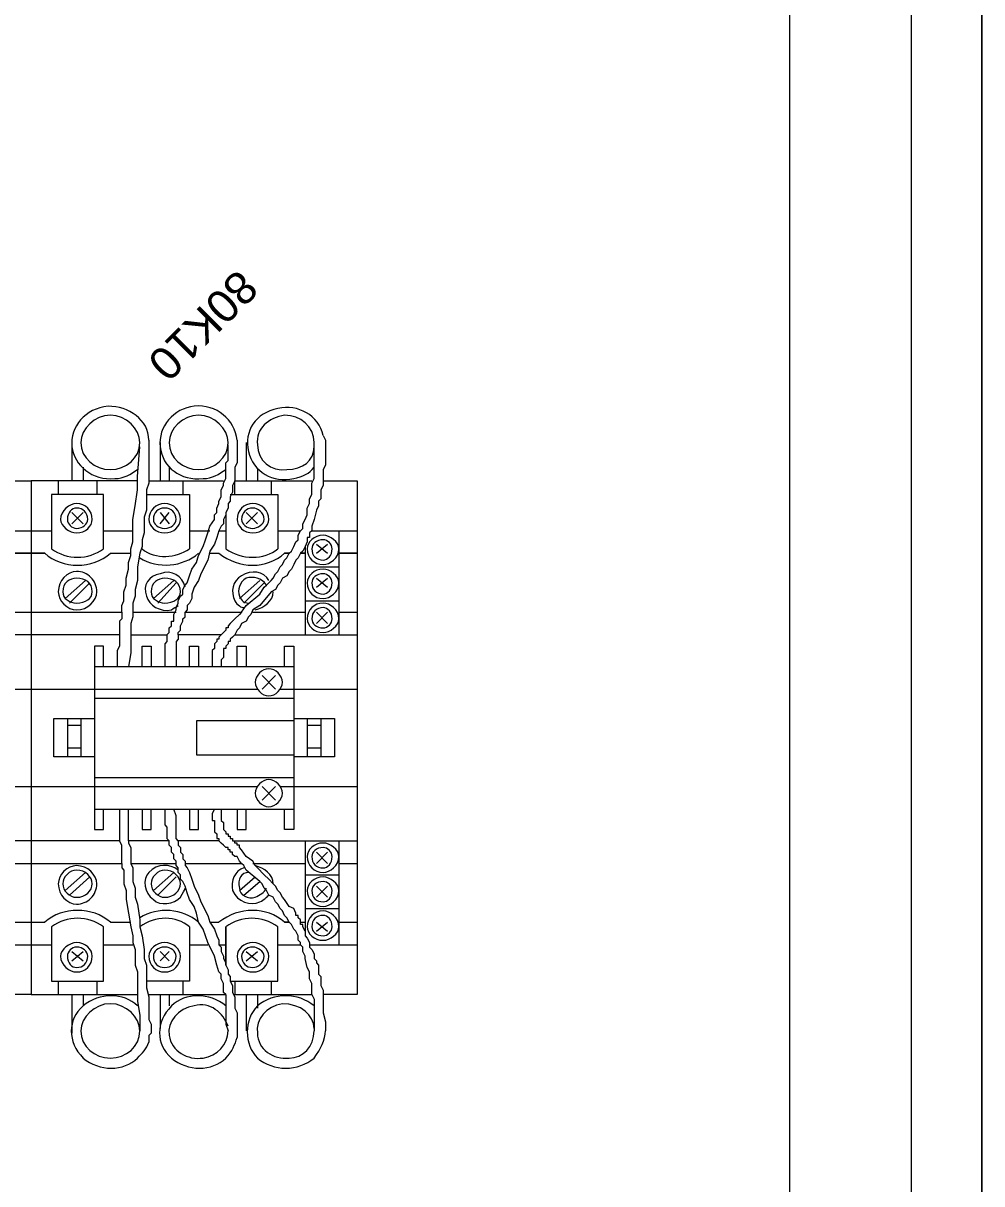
# Model space of a CAD drawing. Header units: millimetres. Extents: x 1004 to 59588, y 686 to 38112.
# Drawn here: x 28172.8 to 28421.9, y 7304.7 to 7606.3 of the extents above; entities that cross this region are included whole.
import ezdxf

# ---------------------------------------------------------------- set-up
doc = ezdxf.new("R2010")
doc.units = ezdxf.units.MM
doc.layers.add('PDF10_Geometry', color=7, linetype='Continuous')
doc.layers.add('PDF10_Text', color=7, linetype='Continuous')
doc.styles.add('PDF Arial', font='arial.ttf')

msp = doc.modelspace()

# ---------------------------------------------------------------- linework, layer by layer
at = {"layer": 'PDF10_Geometry', "lineweight": 0}
for points in [[(27296.05, 6609.73), (28421.93, 6609.73), (28421.93, 6705.61), (28421.93, 8520.31), (27296.05, 8520.31), (27296.05, 6705.61), (27296.05, 8520.31), (28421.93, 8520.31), (28421.93, 6705.61), (27296.05, 6705.61), (28421.93, 6705.61), (27296.05, 6705.61), (27296.05, 6609.73), (27296.05, 6705.61)], [(28250.75, 7499.14), (28251.34, 7497.96), (28251.34, 7497.37), (28251.34, 7496.78), (28251.34, 7496.2), (28251.34, 7495.61), (28251.34, 7495.02), (28251.34, 7493.84), (28251.34, 7492.67), (28251.34, 7491.49), (28250.75, 7490.31), (28250.75, 7488.55), (28250.75, 7487.37), (28259.58, 7487.37), (28259.58, 7353.84), (28250.75, 7353.84)], [(28170.75, 7453.25), (28174.87, 7453.25), (28198.4, 7453.25), (28198.4, 7454.43), (28198.4, 7455.02), (28198.99, 7456.2), (28198.99, 7456.78), (28198.99, 7458.55), (28199.58, 7460.31), (28199.58, 7462.08), (28200.16, 7464.43), (28200.16, 7466.2), (28200.75, 7467.96), (28200.75, 7469.73), (28201.34, 7471.49), (28201.34, 7473.84), (28201.34, 7475.61), (28201.34, 7477.37), (28201.93, 7480.9), (28202.52, 7485.02), (28202.52, 7488.55), (28203.1, 7496.2)], [(28185.46, 7497.37), (28185.46, 7487.37)], [(28205.46, 7497.96), (28205.46, 7494.43), (28205.46, 7490.31), (28205.46, 7486.78), (28204.87, 7485.02), (28204.87, 7483.25), (28204.87, 7481.49), (28204.87, 7479.73), (28204.28, 7477.96), (28204.28, 7475.61), (28204.28, 7473.84), (28203.69, 7472.08), (28203.69, 7470.31), (28203.1, 7468.55), (28202.52, 7465.02), (28202.52, 7461.49), (28201.93, 7459.14), (28201.93, 7457.37), (28201.34, 7455.61), (28201.34, 7453.84), (28201.34, 7452.08), (28200.75, 7450.31), (28200.75, 7448.55), (28200.75, 7446.78), (28200.75, 7445.02), (28200.75, 7442.67), (28200.16, 7439.14)], [(28200.75, 7447.37), (28210.16, 7447.37), (28210.75, 7447.96), (28210.75, 7449.14), (28211.34, 7449.73), (28211.34, 7450.31), (28211.34, 7450.9), (28211.93, 7450.9), (28211.93, 7452.08), (28211.93, 7452.67), (28212.52, 7453.84), (28212.52, 7454.43), (28213.1, 7455.61), (28213.1, 7456.2), (28213.69, 7457.37), (28214.28, 7457.96), (28214.28, 7459.14), (28214.87, 7460.31), (28215.46, 7460.9), (28216.05, 7462.67), (28216.63, 7464.43), (28217.81, 7466.2), (28218.4, 7467.96), (28219.58, 7470.31), (28220.16, 7472.08), (28220.75, 7473.84), (28221.34, 7475.61), (28222.52, 7477.37), (28222.52, 7478.55), (28223.1, 7479.14), (28223.1, 7480.31), (28223.69, 7481.49), (28223.69, 7482.08), (28224.28, 7483.25), (28224.28, 7483.84), (28224.28, 7485.02), (28224.87, 7486.2), (28224.87, 7486.78), (28225.46, 7487.96), (28225.46, 7489.14), (28225.46, 7489.73), (28225.46, 7490.9), (28225.46, 7492.08), (28226.05, 7492.67), (28226.05, 7493.84), (28226.05, 7495.02), (28226.05, 7496.78)], [(28208.4, 7497.37), (28208.4, 7487.37)], [(28228.4, 7497.96), (28228.4, 7496.2), (28228.4, 7494.43), (28228.4, 7492.08), (28227.81, 7490.9), (28227.81, 7490.31), (28227.81, 7489.14), (28227.81, 7487.96), (28227.81, 7487.37), (28227.22, 7486.2), (28227.22, 7485.02), (28227.22, 7484.43), (28226.63, 7483.25), (28226.63, 7482.08), (28226.05, 7481.49), (28226.05, 7480.31), (28225.46, 7479.14), (28225.46, 7478.55), (28224.87, 7477.37), (28224.87, 7476.2), (28224.28, 7475.61), (28223.69, 7474.43), (28225.46, 7474.43)], [(28230.75, 7497.37), (28230.75, 7487.37)], [(28238.99, 7474.43), (28244.87, 7474.43), (28245.46, 7475.02), (28245.46, 7476.2), (28246.05, 7477.37), (28246.63, 7478.55), (28246.63, 7479.14), (28246.63, 7480.31), (28247.22, 7481.49), (28247.22, 7482.67), (28247.81, 7483.84), (28247.81, 7484.43), (28247.81, 7485.61), (28247.81, 7486.78), (28248.4, 7487.96), (28248.4, 7489.14), (28248.4, 7489.73), (28248.4, 7490.9), (28248.4, 7493.25), (28248.4, 7495.02), (28248.4, 7497.37)], [(28251.34, 7497.96), (28251.34, 7497.96)], [(28188.4, 7490.9), (28188.4, 7487.37)], [(28210.75, 7490.9), (28210.75, 7487.37)], [(28233.69, 7490.31), (28233.69, 7487.37)], [(28166.05, 7487.37), (28166.05, 7486.2), (28166.05, 7485.02), (28165.46, 7483.84), (28165.46, 7482.67), (28165.46, 7482.08), (28164.87, 7480.9), (28164.87, 7479.73), (28164.28, 7477.37), (28163.1, 7475.61), (28163.1, 7474.43), (28174.87, 7474.43), (28180.16, 7474.43)], [(28202.52, 7487.37), (28174.87, 7487.37), (28174.87, 7353.84), (28202.52, 7353.84)], [(28181.93, 7487.37), (28181.93, 7483.84)], [(28191.93, 7487.37), (28191.93, 7483.84)], [(28205.46, 7487.37), (28224.87, 7487.37)], [(28214.28, 7487.37), (28214.28, 7483.84)], [(28227.81, 7483.84), (28227.81, 7487.37), (28247.81, 7487.37)], [(28237.22, 7487.37), (28237.22, 7483.84)], [(28250.75, 7487.37), (28250.75, 7486.2), (28250.16, 7485.02), (28250.16, 7483.84), (28250.16, 7482.67), (28249.58, 7482.08), (28249.58, 7480.9), (28248.99, 7479.73), (28248.4, 7477.37), (28247.81, 7475.61), (28247.81, 7474.43), (28259.58, 7474.43)], [(28204.87, 7483.84), (28216.05, 7483.84), (28216.05, 7469.73)], [(28226.63, 7483.84), (28238.99, 7483.84), (28238.99, 7469.73)], [(28250.16, 7482.67), (28250.16, 7482.67)], [(28185.46, 7476.2), (28188.4, 7479.14)], [(28185.46, 7479.14), (28188.4, 7476.2)], [(28208.4, 7476.2), (28210.75, 7479.14)], [(28208.4, 7479.14), (28210.75, 7476.2)], [(28225.46, 7479.14), (28225.46, 7469.73)], [(28230.75, 7476.2), (28233.69, 7479.14)], [(28230.75, 7479.14), (28233.69, 7476.2)], [(28193.69, 7474.43), (28201.34, 7474.43)], [(28223.69, 7474.43), (28223.1, 7472.67), (28222.52, 7470.9), (28221.34, 7469.14), (28220.75, 7466.78), (28218.99, 7463.25), (28218.4, 7461.49), (28217.22, 7459.73), (28216.63, 7457.96), (28216.63, 7456.78), (28216.05, 7455.61), (28215.46, 7455.02), (28215.46, 7453.84), (28214.87, 7453.25), (28229.58, 7453.25), (28230.75, 7455.02), (28234.28, 7457.96), (28235.46, 7459.73), (28236.05, 7460.31), (28237.22, 7461.49), (28237.81, 7462.08), (28238.4, 7463.25), (28238.99, 7463.84), (28239.58, 7465.02), (28240.16, 7465.61), (28240.75, 7466.78), (28241.34, 7467.37), (28241.93, 7468.55), (28240.75, 7468.55), (28241.93, 7468.55), (28242.52, 7469.14), (28243.1, 7470.31), (28243.69, 7471.49), (28244.28, 7472.08), (28244.28, 7473.25), (28244.87, 7474.43)], [(28216.05, 7474.43), (28221.34, 7474.43)], [(28247.81, 7474.43), (28247.22, 7473.84), (28247.22, 7473.25), (28247.22, 7472.67), (28246.63, 7472.67), (28246.63, 7472.08), (28246.63, 7471.49), (28246.05, 7470.31), (28246.05, 7447.37)], [(28254.87, 7474.43), (28254.87, 7447.37)], [(28180.16, 7469.73), (28180.16, 7469.73)], [(28246.05, 7470.31), (28245.46, 7469.14), (28244.87, 7468.55), (28246.05, 7468.55), (28244.87, 7468.55), (28244.28, 7467.37), (28243.69, 7466.78), (28243.1, 7465.61), (28242.52, 7464.43), (28241.93, 7463.84), (28241.34, 7462.67), (28240.16, 7462.08), (28239.58, 7460.9), (28238.99, 7460.31), (28238.4, 7459.14), (28237.22, 7458.55), (28234.28, 7455.02), (28232.52, 7453.84), (28231.93, 7452.67), (28231.34, 7452.08), (28230.75, 7450.9), (28229.58, 7450.31), (28228.99, 7449.14), (28228.4, 7448.55), (28227.81, 7447.37), (28259.58, 7447.37)], [(28248.99, 7470.9), (28251.93, 7468.55)], [(28248.99, 7468.55), (28251.93, 7470.9)], [(28178.4, 7468.55), (28178.4, 7468.55)], [(28195.46, 7468.55), (28200.75, 7468.55)], [(28218.4, 7468.55), (28218.4, 7468.55)], [(28221.34, 7468.55), (28223.69, 7468.55)], [(28246.05, 7465.02), (28254.87, 7465.02)], [(28183.69, 7456.78), (28188.99, 7461.49)], [(28184.87, 7455.61), (28190.16, 7460.9)], [(28206.63, 7456.78), (28211.93, 7461.49)], [(28207.81, 7455.61), (28212.52, 7460.9)], [(28228.99, 7456.78), (28234.28, 7461.49)], [(28230.16, 7455.61), (28235.46, 7460.9)], [(28248.99, 7462.08), (28251.93, 7459.73)], [(28248.99, 7459.73), (28251.93, 7462.08)], [(28246.05, 7456.2), (28254.87, 7456.2)], [(28198.4, 7453.25), (28198.4, 7452.67), (28198.4, 7451.49), (28197.81, 7450.9), (28197.81, 7450.31), (28197.81, 7449.14), (28197.81, 7448.55), (28197.81, 7447.96), (28197.81, 7447.37), (28174.87, 7447.37), (28143.1, 7447.37)], [(28201.34, 7453.25), (28212.52, 7453.25)], [(28229.58, 7453.25), (28228.99, 7452.67), (28227.81, 7451.49), (28227.22, 7450.9), (28226.63, 7450.31), (28226.05, 7449.73), (28226.05, 7449.14), (28225.46, 7449.14), (28225.46, 7448.55), (28224.87, 7447.96), (28224.28, 7447.37), (28213.1, 7447.37), (28213.1, 7447.96), (28213.69, 7448.55), (28213.69, 7449.14), (28213.69, 7449.73), (28214.28, 7450.9), (28214.28, 7451.49), (28214.87, 7452.08), (28214.87, 7453.25)], [(28232.52, 7453.25), (28246.05, 7453.25)], [(28248.99, 7453.25), (28251.93, 7450.31)], [(28248.99, 7450.31), (28251.93, 7453.25)], [(28254.87, 7453.25), (28259.58, 7453.25)], [(28211.34, 7449.73), (28211.34, 7449.73)], [(28224.87, 7447.96), (28224.87, 7447.96)], [(28197.81, 7447.37), (28197.81, 7445.61), (28197.81, 7445.02), (28197.81, 7444.43), (28197.22, 7443.25), (28197.22, 7442.67), (28197.22, 7442.08), (28197.22, 7440.9), (28197.22, 7440.31), (28197.22, 7439.73), (28197.22, 7439.14)], [(28210.16, 7447.37), (28210.16, 7446.78), (28210.16, 7446.2), (28210.16, 7445.61), (28209.58, 7445.02), (28209.58, 7444.43), (28209.58, 7443.84), (28209.58, 7443.25), (28209.58, 7442.67), (28209.58, 7442.08), (28209.58, 7440.9), (28209.58, 7440.31), (28209.58, 7439.14)], [(28209.58, 7445.02), (28209.58, 7445.02)], [(28210.16, 7445.61), (28210.16, 7445.61)], [(28213.1, 7447.37), (28213.1, 7446.2), (28212.52, 7445.61), (28212.52, 7445.02), (28212.52, 7444.43), (28212.52, 7443.84), (28212.52, 7443.25), (28212.52, 7442.67), (28212.52, 7442.08), (28212.52, 7441.49), (28212.52, 7440.31), (28212.52, 7439.14)], [(28212.52, 7445.02), (28212.52, 7445.02)], [(28224.28, 7447.37), (28223.69, 7446.78), (28223.69, 7446.2), (28223.1, 7446.2), (28223.1, 7445.61), (28222.52, 7445.02), (28222.52, 7444.43), (28222.52, 7443.84), (28221.93, 7443.25), (28221.93, 7442.67), (28221.93, 7442.08), (28221.93, 7441.49), (28221.93, 7440.9), (28221.93, 7440.31), (28221.93, 7439.14)], [(28222.52, 7445.02), (28222.52, 7445.02)], [(28223.1, 7445.61), (28223.1, 7445.61)], [(28223.69, 7446.78), (28223.69, 7446.78)], [(28224.28, 7447.37), (28224.28, 7447.37)], [(28227.81, 7447.37), (28227.22, 7446.78), (28226.63, 7446.2), (28226.63, 7445.61), (28226.05, 7445.61), (28226.05, 7445.02), (28225.46, 7444.43), (28225.46, 7443.84), (28224.87, 7443.84), (28224.87, 7443.25), (28224.87, 7442.67), (28224.87, 7442.08), (28224.87, 7441.49), (28224.28, 7440.9), (28224.28, 7440.31), (28224.28, 7439.14)], [(28226.05, 7445.02), (28226.05, 7445.02)], [(28227.22, 7446.78), (28227.22, 7446.78)], [(28193.69, 7439.14), (28193.69, 7444.43), (28191.34, 7444.43), (28191.34, 7396.78), (28193.69, 7396.78), (28193.69, 7402.08)], [(28203.69, 7439.14), (28203.69, 7444.43), (28206.05, 7444.43), (28206.05, 7439.14)], [(28209.58, 7443.25), (28209.58, 7443.25)], [(28212.52, 7443.84), (28212.52, 7443.84)], [(28216.05, 7439.14), (28216.05, 7444.43), (28218.4, 7444.43), (28218.4, 7439.14)], [(28221.93, 7442.08), (28221.93, 7442.08)], [(28222.52, 7443.84), (28222.52, 7443.84)], [(28224.87, 7443.25), (28224.87, 7443.25)], [(28224.87, 7443.25), (28224.87, 7443.25)], [(28224.87, 7442.67), (28224.87, 7442.67)], [(28224.87, 7442.67), (28224.87, 7442.67)], [(28224.87, 7442.08), (28224.87, 7442.08)], [(28224.87, 7442.08), (28224.87, 7442.08)], [(28225.46, 7444.43), (28225.46, 7444.43)], [(28228.4, 7439.14), (28228.4, 7444.43), (28230.75, 7444.43), (28230.75, 7439.14)], [(28240.75, 7439.14), (28240.75, 7444.43), (28243.1, 7444.43), (28243.1, 7396.78), (28240.75, 7396.78), (28240.75, 7402.08)], [(28191.34, 7439.14), (28243.1, 7439.14)], [(28234.87, 7436.78), (28238.4, 7433.25)], [(28234.87, 7433.25), (28238.4, 7436.78)], [(28154.87, 7433.25), (28174.87, 7433.25), (28233.69, 7433.25)], [(28239.58, 7433.25), (28259.58, 7433.25)], [(28191.34, 7430.9), (28243.1, 7430.9)], [(28191.34, 7415.61), (28180.75, 7415.61), (28180.75, 7425.61), (28191.34, 7425.61)], [(28184.28, 7425.61), (28184.28, 7415.61)], [(28184.28, 7423.84), (28187.81, 7423.84)], [(28187.81, 7425.61), (28187.81, 7415.61)], [(28243.1, 7425.02), (28217.81, 7425.02), (28217.81, 7416.2), (28243.1, 7416.2)], [(28243.1, 7425.61), (28253.69, 7425.61), (28253.69, 7415.61), (28243.1, 7415.61)], [(28246.63, 7425.61), (28246.63, 7415.61)], [(28246.63, 7423.84), (28250.16, 7423.84)], [(28250.16, 7425.61), (28250.16, 7415.61)], [(28184.28, 7417.96), (28187.81, 7417.96)], [(28246.63, 7417.96), (28250.16, 7417.96)], [(28191.34, 7410.31), (28243.1, 7410.31)], [(28154.87, 7407.96), (28174.87, 7407.96), (28233.69, 7407.96)], [(28234.87, 7407.96), (28238.4, 7404.43)], [(28234.87, 7404.43), (28238.4, 7407.96)], [(28239.58, 7407.96), (28259.58, 7407.96)], [(28197.81, 7402.08), (28197.81, 7401.49), (28197.81, 7400.9), (28197.81, 7400.31), (28197.81, 7399.14), (28197.81, 7398.55), (28197.81, 7397.96), (28197.81, 7396.78), (28197.81, 7396.2), (28197.81, 7395.61), (28197.81, 7393.84), (28174.87, 7393.84), (28143.1, 7393.84)], [(28191.34, 7402.08), (28243.1, 7402.08)], [(28209.58, 7402.08), (28209.58, 7400.9), (28209.58, 7400.31), (28209.58, 7399.73), (28209.58, 7399.14), (28209.58, 7398.55), (28209.58, 7397.96), (28210.16, 7397.37), (28210.16, 7396.78), (28210.16, 7396.2), (28210.16, 7395.61), (28210.16, 7394.43), (28210.75, 7393.84), (28200.16, 7393.84), (28200.16, 7394.43), (28200.16, 7395.02), (28200.16, 7395.61), (28200.16, 7396.2), (28200.16, 7396.78), (28200.16, 7397.37), (28200.16, 7397.96), (28200.16, 7399.14), (28200.16, 7400.31), (28200.16, 7402.08)], [(28203.69, 7402.08), (28203.69, 7396.78), (28206.05, 7396.78), (28206.05, 7402.08)], [(28222.52, 7402.08), (28221.93, 7400.9), (28221.93, 7400.31), (28221.93, 7399.73), (28221.93, 7399.14), (28222.52, 7399.14), (28222.52, 7398.55), (28222.52, 7397.96), (28222.52, 7397.37), (28222.52, 7396.78), (28222.52, 7396.2), (28223.1, 7395.61), (28223.1, 7395.02), (28223.1, 7394.43), (28223.69, 7394.43), (28223.69, 7393.84), (28213.1, 7393.84), (28212.52, 7394.43), (28212.52, 7395.02), (28212.52, 7395.61), (28212.52, 7396.2), (28212.52, 7396.78), (28212.52, 7397.37), (28212.52, 7397.96), (28212.52, 7399.14), (28212.52, 7400.31), (28211.93, 7402.08)], [(28216.05, 7402.08), (28216.05, 7396.78), (28218.4, 7396.78), (28218.4, 7402.08)], [(28224.28, 7402.08), (28224.28, 7400.9), (28224.28, 7400.31), (28224.28, 7399.73), (28224.28, 7399.14), (28224.87, 7398.55), (28224.87, 7397.96), (28224.87, 7397.37), (28224.87, 7396.78), (28225.46, 7396.2), (28225.46, 7395.61), (28226.05, 7395.61), (28226.05, 7395.02), (28226.63, 7395.02), (28226.63, 7394.43), (28227.22, 7394.43), (28227.22, 7393.84), (28227.81, 7393.84), (28259.58, 7393.84)], [(28228.4, 7402.08), (28228.4, 7396.78), (28230.75, 7396.78), (28230.75, 7402.08)], [(28200.16, 7396.2), (28200.16, 7396.2)], [(28209.58, 7398.55), (28209.58, 7398.55)], [(28210.16, 7397.37), (28210.16, 7397.37)], [(28210.16, 7396.2), (28210.16, 7396.2)], [(28224.28, 7399.14), (28224.28, 7399.14)], [(28225.46, 7396.2), (28225.46, 7396.2)], [(28225.46, 7396.2), (28225.46, 7396.2)], [(28170.75, 7387.96), (28174.87, 7387.96), (28198.4, 7387.96), (28198.4, 7388.55), (28198.4, 7389.73), (28198.4, 7390.31), (28198.4, 7390.9), (28198.4, 7392.08), (28198.4, 7392.67), (28197.81, 7393.84)], [(28200.16, 7393.84), (28200.16, 7393.25), (28200.75, 7392.08), (28200.75, 7390.9), (28200.75, 7390.31), (28200.75, 7389.73), (28200.75, 7389.14), (28200.75, 7388.55), (28200.75, 7387.96), (28212.52, 7387.96)], [(28205.46, 7353.84), (28225.46, 7353.84), (28224.87, 7354.43), (28224.87, 7355.02), (28224.87, 7355.61), (28224.87, 7356.2), (28224.87, 7356.78), (28224.28, 7357.96), (28224.28, 7359.14), (28223.69, 7359.73), (28223.1, 7361.49), (28222.52, 7363.84), (28220.75, 7367.37), (28220.16, 7369.14), (28219.58, 7370.9), (28218.4, 7372.67), (28217.81, 7375.02), (28217.22, 7376.78), (28216.05, 7378.55), (28215.46, 7380.31), (28214.87, 7382.08), (28214.28, 7383.25), (28213.69, 7383.84), (28213.69, 7385.02), (28213.1, 7385.61), (28213.1, 7386.78), (28212.52, 7387.37), (28212.52, 7388.55), (28211.93, 7389.14), (28211.93, 7390.31), (28211.34, 7390.9), (28211.34, 7392.08), (28210.75, 7392.67), (28210.75, 7393.25), (28210.75, 7393.84)], [(28210.75, 7393.25), (28210.75, 7393.25)], [(28212.52, 7395.02), (28212.52, 7395.02)], [(28213.1, 7393.84), (28213.1, 7393.25), (28213.1, 7392.67), (28213.69, 7392.08), (28213.69, 7391.49), (28213.69, 7390.9), (28214.28, 7390.31), (28214.28, 7389.73), (28214.28, 7389.14), (28214.87, 7388.55), (28214.87, 7387.37), (28215.46, 7386.78), (28216.05, 7385.61), (28216.63, 7383.84), (28217.22, 7382.08), (28218.4, 7379.73), (28218.99, 7377.96), (28220.75, 7374.43), (28221.34, 7372.67), (28222.52, 7370.9), (28223.1, 7369.14), (28223.69, 7367.96), (28223.69, 7366.78), (28225.46, 7366.78)], [(28213.1, 7393.84), (28213.1, 7393.84)], [(28213.1, 7393.25), (28213.1, 7393.25)], [(28214.87, 7387.96), (28229.58, 7387.96), (28228.99, 7388.55), (28228.4, 7389.73), (28227.81, 7389.73), (28227.22, 7390.31), (28227.22, 7390.9), (28226.63, 7390.9), (28226.63, 7391.49), (28226.05, 7391.49), (28226.05, 7392.08), (28225.46, 7392.08), (28224.87, 7392.67), (28224.28, 7393.25), (28223.69, 7393.84)], [(28223.1, 7395.61), (28223.1, 7395.61)], [(28224.28, 7393.25), (28224.28, 7393.25)], [(28224.28, 7393.25), (28224.28, 7393.25)], [(28225.46, 7395.61), (28225.46, 7395.61)], [(28225.46, 7395.61), (28225.46, 7395.61)], [(28226.05, 7395.02), (28226.05, 7395.02)], [(28226.05, 7395.02), (28226.05, 7395.02)], [(28226.63, 7394.43), (28226.63, 7394.43)], [(28227.22, 7394.43), (28227.22, 7394.43)], [(28227.22, 7393.84), (28227.22, 7393.84)], [(28246.05, 7393.84), (28246.05, 7370.31), (28245.46, 7371.49), (28245.46, 7372.08), (28244.87, 7372.08), (28244.87, 7372.67), (28244.87, 7373.25), (28244.28, 7373.84), (28244.28, 7374.43), (28243.69, 7374.43), (28243.69, 7375.02), (28243.1, 7376.2), (28241.93, 7376.78), (28240.75, 7378.55), (28240.16, 7379.14), (28239.58, 7380.31), (28238.99, 7380.9), (28238.4, 7382.08), (28237.81, 7382.67), (28236.63, 7383.84), (28235.46, 7385.02), (28233.69, 7386.78), (28233.1, 7387.37), (28232.52, 7388.55), (28230.75, 7389.73), (28229.58, 7391.49), (28228.99, 7392.08), (28228.99, 7392.67), (28228.4, 7392.67), (28228.4, 7393.25), (28227.81, 7393.25), (28227.81, 7393.84)], [(28254.87, 7393.84), (28254.87, 7366.78)], [(28213.69, 7390.9), (28213.69, 7390.9)], [(28224.87, 7392.67), (28224.87, 7392.67)], [(28225.46, 7392.08), (28225.46, 7392.08)], [(28248.99, 7390.9), (28251.93, 7387.96)], [(28248.99, 7387.96), (28251.93, 7390.9)], [(28198.4, 7387.96), (28198.4, 7386.78), (28198.99, 7386.2), (28198.99, 7385.02), (28198.99, 7384.43), (28198.99, 7382.67), (28199.58, 7380.9), (28199.58, 7378.55), (28200.16, 7375.02), (28200.75, 7371.49), (28201.34, 7369.14), (28201.34, 7367.37), (28201.93, 7365.61), (28201.93, 7363.84), (28201.93, 7361.49), (28202.52, 7359.73), (28202.52, 7357.96), (28202.52, 7356.2), (28202.52, 7354.43), (28202.52, 7352.08), (28203.1, 7348.55), (28203.1, 7344.43)], [(28200.75, 7387.96), (28201.34, 7386.78), (28201.34, 7386.2), (28201.34, 7385.02), (28201.34, 7384.43), (28201.34, 7383.25), (28201.93, 7381.49), (28201.93, 7379.14), (28202.52, 7377.37), (28203.1, 7373.25), (28203.1, 7371.49), (28203.69, 7369.14), (28204.28, 7365.61), (28204.28, 7363.25), (28204.87, 7361.49), (28204.87, 7359.14), (28204.87, 7357.37), (28204.87, 7355.61), (28205.46, 7353.25), (28205.46, 7351.49), (28205.46, 7350.31), (28205.46, 7349.14), (28205.46, 7348.55), (28205.46, 7347.37), (28206.05, 7346.2), (28206.05, 7345.61), (28206.05, 7345.02), (28206.05, 7344.43), (28206.05, 7343.84), (28205.46, 7343.25), (28205.46, 7342.67), (28205.46, 7342.08), (28205.46, 7341.49)], [(28214.28, 7389.73), (28214.28, 7389.73)], [(28214.87, 7388.55), (28214.87, 7388.55)], [(28230.16, 7379.73), (28234.28, 7383.25), (28230.75, 7386.2), (28230.16, 7387.37), (28229.58, 7387.96)], [(28232.52, 7387.96), (28246.05, 7387.96)], [(28254.87, 7387.96), (28259.58, 7387.96)], [(28183.69, 7380.9), (28188.99, 7385.61)], [(28184.87, 7379.73), (28190.16, 7384.43)], [(28206.63, 7380.9), (28211.93, 7385.61)], [(28207.81, 7379.73), (28212.52, 7384.43)], [(28228.99, 7380.9), (28233.1, 7384.43)], [(28246.05, 7385.02), (28254.87, 7385.02)], [(28238.99, 7366.78), (28244.87, 7366.78), (28244.87, 7367.37), (28244.28, 7367.96), (28244.28, 7368.55), (28244.28, 7369.14), (28243.69, 7370.31), (28243.1, 7370.9), (28242.52, 7372.08), (28241.93, 7372.67), (28240.75, 7372.67), (28241.93, 7372.67), (28241.34, 7373.84), (28240.75, 7374.43), (28240.16, 7375.61), (28239.58, 7376.2), (28238.99, 7377.37), (28238.4, 7377.96), (28237.81, 7379.14), (28236.63, 7379.73), (28236.05, 7380.9), (28235.46, 7381.49), (28234.87, 7382.67), (28234.28, 7383.25)], [(28248.99, 7382.08), (28251.93, 7379.14)], [(28248.99, 7379.14), (28251.93, 7382.08)], [(28246.05, 7376.2), (28254.87, 7376.2)], [(28170.75, 7372.67), (28174.87, 7372.67), (28178.4, 7372.67)], [(28195.46, 7372.67), (28200.75, 7372.67)], [(28218.4, 7372.67), (28218.4, 7372.67)], [(28221.34, 7372.67), (28223.69, 7372.67)], [(28244.87, 7372.67), (28246.05, 7372.67)], [(28248.99, 7372.67), (28251.93, 7370.31)], [(28248.99, 7370.31), (28251.93, 7372.67)], [(28254.87, 7372.67), (28259.58, 7372.67)], [(28180.16, 7371.49), (28180.16, 7371.49)], [(28216.05, 7371.49), (28216.05, 7357.37), (28204.87, 7357.37)], [(28223.69, 7366.78), (28224.28, 7366.2), (28224.28, 7365.02), (28224.87, 7363.84), (28224.87, 7363.25), (28225.46, 7362.08), (28225.46, 7361.49), (28225.46, 7371.49), (28225.46, 7361.49), (28226.05, 7360.31), (28226.05, 7359.14), (28226.63, 7358.55), (28226.63, 7357.37), (28227.22, 7356.2), (28227.22, 7355.61), (28227.22, 7354.43), (28227.81, 7353.25), (28227.81, 7352.67), (28227.81, 7351.49), (28227.81, 7350.31), (28228.4, 7349.14), (28228.4, 7348.55), (28228.4, 7347.37), (28228.4, 7346.2), (28228.4, 7345.61), (28228.4, 7345.02), (28228.4, 7344.43), (28228.4, 7343.84), (28228.4, 7343.25), (28228.4, 7342.67)], [(28225.46, 7371.49), (28225.46, 7371.49)], [(28246.05, 7370.31), (28246.05, 7369.14), (28246.63, 7368.55), (28247.22, 7367.37), (28247.22, 7366.2), (28247.81, 7365.61), (28248.4, 7364.43), (28248.4, 7363.25), (28248.99, 7362.67), (28248.99, 7362.08), (28249.58, 7361.49), (28249.58, 7360.9), (28249.58, 7360.31), (28249.58, 7359.73), (28249.58, 7359.14), (28250.16, 7358.55), (28250.16, 7357.37), (28250.16, 7356.2), (28250.75, 7355.02), (28250.75, 7353.25), (28250.75, 7350.9), (28250.75, 7349.14), (28251.34, 7346.78), (28251.34, 7344.43)], [(28162.52, 7366.78), (28174.87, 7366.78), (28180.16, 7366.78)], [(28193.69, 7366.78), (28201.34, 7366.78)], [(28216.05, 7366.78), (28220.75, 7366.78)], [(28227.81, 7357.37), (28227.81, 7353.84), (28247.81, 7353.84), (28247.81, 7355.02), (28247.81, 7355.61), (28247.81, 7356.78), (28247.22, 7357.96), (28247.22, 7359.14), (28247.22, 7359.73), (28246.63, 7360.9), (28246.05, 7363.25), (28246.05, 7363.84), (28245.46, 7365.02), (28245.46, 7366.2), (28244.87, 7366.78)], [(28244.87, 7367.37), (28244.87, 7367.37)], [(28247.22, 7366.78), (28259.58, 7366.78)], [(28185.46, 7365.02), (28188.4, 7362.67)], [(28185.46, 7362.67), (28188.4, 7365.02)], [(28208.4, 7365.02), (28210.75, 7362.67)], [(28208.4, 7362.67), (28210.75, 7365.02)], [(28230.75, 7365.02), (28233.69, 7362.67)], [(28230.75, 7362.67), (28233.69, 7365.02)], [(28181.93, 7357.37), (28181.93, 7353.84)], [(28191.93, 7357.37), (28191.93, 7353.84)], [(28214.28, 7357.37), (28214.28, 7353.84)], [(28237.22, 7357.37), (28237.22, 7353.84)], [(28224.87, 7356.78), (28224.87, 7356.78)], [(28185.46, 7353.84), (28185.46, 7343.84)], [(28188.4, 7353.84), (28188.4, 7350.9)], [(28208.4, 7353.84), (28208.4, 7345.02)], [(28210.75, 7353.84), (28210.75, 7350.9)], [(28225.46, 7353.84), (28225.46, 7353.25), (28225.46, 7352.08), (28225.46, 7350.31), (28225.46, 7347.96), (28225.46, 7346.2), (28226.05, 7344.43)], [(28230.75, 7353.84), (28230.75, 7344.43)], [(28233.69, 7353.84), (28233.69, 7350.31)], [(28247.81, 7353.84), (28248.4, 7352.67), (28248.4, 7351.49), (28248.4, 7350.31), (28248.4, 7348.55), (28248.4, 7344.43)], [(28206.05, 7345.02), (28206.05, 7345.02)], [(28228.4, 7345.61), (28228.4, 7345.61)], [(28228.4, 7343.25), (28228.4, 7343.25)]]:
    msp.add_lwpolyline(points, dxfattribs=at)
for points in [[(27313.69, 6724.43), (28403.69, 6724.43), (28403.69, 8501.49), (27313.69, 8501.49)], [(28371.93, 8470.9), (28371.93, 6751.49), (27341.34, 6751.49), (27341.34, 8470.9)], [(28174.87, 7468.55), (28170.75, 7468.55)], [(28178.4, 7468.55), (28174.87, 7468.55)], [(28259.58, 7468.55), (28254.87, 7468.55)]]:
    msp.add_lwpolyline(points, close=True, dxfattribs=at)
for points in [[(28154.28, 7506.2, -0.388482), (28166.63, 7499.14), (28166.63, 7497.96), (28166.63, 7497.37), (28166.63, 7496.78), (28166.63, 7496.2), (28166.63, 7495.61), (28166.63, 7495.02), (28166.63, 7493.84), (28166.63, 7492.67), (28166.63, 7491.49), (28166.63, 7490.31), (28166.05, 7488.55), (28166.05, 7487.37), (28174.87, 7487.37), (28174.87, 7353.84), (28166.05, 7353.84)], [(28226.63, 7357.37), (28238.99, 7357.37), (28238.99, 7371.49, 0.326087), (28225.46, 7371.49)]]:
    msp.add_lwpolyline(points, format="xyb", dxfattribs=at)
for points in [[(28193.69, 7469.73), (28193.69, 7483.84), (28180.16, 7483.84), (28180.16, 7469.73, 0.326087)], [(28180.16, 7371.49), (28180.16, 7357.37), (28193.69, 7357.37), (28193.69, 7371.49, 0.326087)]]:
    msp.add_lwpolyline(points, format="xyb", close=True, dxfattribs=at)
for centre, start, end in [((28186.66, 7458.57), 359.7603, 90.2397), ((28186.66, 7382.64), 269.7603, 0.2397)]:
    msp.add_arc(centre, 5.27, start, end, dxfattribs=at)
for points in [[(28194.87, 7506.78), (28188.99, 7506.2), (28184.87, 7501.49), (28185.46, 7496.2)], [(28205.46, 7497.96), (28205.46, 7503.25), (28200.16, 7506.78), (28194.87, 7506.78)], [(28217.22, 7506.78), (28211.93, 7506.2), (28207.81, 7501.49), (28208.4, 7496.2)], [(28228.4, 7497.96), (28227.81, 7503.25), (28223.1, 7507.37), (28217.22, 7506.78)], [(28238.99, 7506.2), (28233.1, 7505.02), (28230.16, 7500.31), (28231.34, 7495.02)], [(28250.75, 7499.14), (28249.58, 7504.43), (28244.28, 7507.37), (28238.99, 7506.2)], [(28195.46, 7504.43), (28191.34, 7504.43), (28187.81, 7500.9), (28187.81, 7497.37)], [(28203.1, 7497.37), (28203.1, 7500.9), (28199.58, 7504.43), (28195.46, 7504.43)], [(28218.4, 7504.43), (28214.28, 7504.43), (28210.75, 7500.9), (28210.75, 7497.37)], [(28226.05, 7497.37), (28226.05, 7500.9), (28222.52, 7504.43), (28218.4, 7504.43)], [(28240.75, 7504.43), (28236.63, 7503.84), (28233.1, 7500.9), (28233.69, 7496.78)], [(28248.4, 7497.37), (28248.4, 7501.49), (28244.87, 7504.43), (28240.75, 7504.43)], [(28185.46, 7496.2), (28186.05, 7491.49), (28190.75, 7487.37), (28196.63, 7487.96)], [(28187.81, 7497.37), (28187.81, 7493.25), (28191.34, 7490.31), (28195.46, 7490.31)], [(28195.46, 7490.31), (28199.58, 7490.31), (28203.1, 7493.25), (28203.1, 7497.37)], [(28208.4, 7496.2), (28208.99, 7490.9), (28213.69, 7487.37), (28219.58, 7487.96)], [(28210.75, 7497.37), (28210.75, 7493.25), (28214.28, 7490.31), (28218.4, 7490.31)], [(28218.4, 7490.31), (28222.52, 7490.31), (28226.05, 7493.25), (28226.05, 7497.37)], [(28233.69, 7496.78), (28233.69, 7492.67), (28237.22, 7489.73), (28241.34, 7490.31)], [(28241.34, 7490.31), (28245.46, 7490.31), (28248.4, 7492.67), (28248.4, 7496.2)], [(28231.34, 7495.02), (28232.52, 7489.73), (28237.81, 7486.78), (28243.1, 7487.96)], [(28196.63, 7487.96), (28198.99, 7487.96), (28200.75, 7489.14), (28202.52, 7490.31)], [(28219.58, 7487.96), (28221.93, 7487.96), (28223.69, 7489.14), (28225.46, 7490.31)], [(28243.1, 7487.96), (28245.46, 7488.55), (28247.22, 7489.14), (28248.4, 7490.9)], [(28186.63, 7481.49), (28184.87, 7481.49), (28182.52, 7479.73), (28182.52, 7477.37)], [(28190.75, 7477.37), (28190.75, 7479.73), (28188.99, 7481.49), (28186.63, 7481.49)], [(28209.58, 7481.49), (28207.22, 7481.49), (28205.46, 7479.73), (28205.46, 7477.37)], [(28213.69, 7477.37), (28213.69, 7479.73), (28211.93, 7481.49), (28209.58, 7481.49)], [(28232.52, 7481.49), (28230.16, 7481.49), (28228.4, 7479.73), (28228.4, 7477.37)], [(28236.63, 7477.37), (28236.63, 7479.73), (28234.87, 7481.49), (28232.52, 7481.49)], [(28186.63, 7480.31), (28185.46, 7480.31), (28184.28, 7479.14), (28184.28, 7477.37)], [(28189.58, 7477.37), (28189.58, 7479.14), (28188.4, 7480.31), (28186.63, 7480.31)], [(28209.58, 7480.31), (28207.81, 7480.31), (28206.63, 7479.14), (28206.63, 7477.37)], [(28212.52, 7477.37), (28212.52, 7479.14), (28211.34, 7480.31), (28209.58, 7480.31)], [(28232.52, 7480.31), (28230.75, 7480.31), (28229.58, 7479.14), (28229.58, 7477.37)], [(28235.46, 7477.37), (28235.46, 7479.14), (28233.69, 7480.31), (28232.52, 7480.31)], [(28182.52, 7477.37), (28182.52, 7475.61), (28184.87, 7473.84), (28186.63, 7473.84)], [(28184.28, 7477.37), (28184.28, 7476.2), (28185.46, 7475.02), (28186.63, 7475.02)], [(28186.63, 7475.02), (28188.4, 7475.02), (28189.58, 7476.2), (28189.58, 7477.37)], [(28186.63, 7473.84), (28188.99, 7473.84), (28190.75, 7475.61), (28190.75, 7477.37)], [(28205.46, 7477.37), (28205.46, 7475.61), (28207.22, 7473.84), (28209.58, 7473.84)], [(28206.63, 7477.37), (28206.63, 7476.2), (28207.81, 7475.02), (28209.58, 7475.02)], [(28209.58, 7475.02), (28211.34, 7475.02), (28212.52, 7476.2), (28212.52, 7477.37)], [(28209.58, 7473.84), (28211.93, 7473.84), (28213.69, 7475.61), (28213.69, 7477.37)], [(28228.4, 7477.37), (28228.4, 7475.61), (28230.16, 7473.84), (28232.52, 7473.84)], [(28229.58, 7477.37), (28229.58, 7476.2), (28230.75, 7475.02), (28232.52, 7475.02)], [(28232.52, 7475.02), (28233.69, 7475.02), (28235.46, 7476.2), (28235.46, 7477.37)], [(28232.52, 7473.84), (28234.87, 7473.84), (28236.63, 7475.61), (28236.63, 7477.37)], [(28250.75, 7473.25), (28248.4, 7473.25), (28246.63, 7471.49), (28246.63, 7469.73)], [(28250.75, 7472.08), (28248.99, 7472.08), (28247.81, 7470.9), (28247.81, 7469.73)], [(28254.87, 7469.73), (28254.87, 7471.49), (28252.52, 7473.25), (28250.75, 7473.25)], [(28253.1, 7469.73), (28253.1, 7470.9), (28251.93, 7472.08), (28250.75, 7472.08)], [(28203.69, 7469.73), (28207.22, 7466.78), (28212.52, 7467.37), (28216.05, 7469.73)], [(28225.46, 7469.73), (28229.58, 7466.78), (28235.46, 7466.78), (28238.99, 7469.73)], [(28246.63, 7469.73), (28246.63, 7467.37), (28248.4, 7465.61), (28250.75, 7465.61)], [(28247.81, 7469.73), (28247.81, 7467.96), (28248.99, 7466.78), (28250.75, 7466.78)], [(28250.75, 7465.61), (28252.52, 7465.61), (28254.87, 7467.37), (28254.87, 7469.73)], [(28250.75, 7466.78), (28251.93, 7466.78), (28253.1, 7467.96), (28253.1, 7469.73)], [(28178.4, 7468.55), (28183.1, 7464.43), (28190.75, 7464.43), (28195.46, 7468.55)], [(28203.1, 7467.37), (28207.81, 7464.43), (28214.28, 7465.02), (28218.4, 7468.55)], [(28223.69, 7468.55), (28228.99, 7464.43), (28236.05, 7464.43), (28240.75, 7468.55)], [(28186.63, 7463.84), (28184.28, 7463.84), (28181.93, 7461.49), (28181.93, 7458.55)], [(28208.4, 7463.25), (28205.46, 7462.67), (28203.69, 7460.31), (28204.87, 7457.37)], [(28214.87, 7459.73), (28214.28, 7462.67), (28211.34, 7464.43), (28208.4, 7463.25)], [(28229.58, 7462.67), (28227.22, 7461.49), (28226.63, 7458.55), (28227.81, 7456.2)], [(28236.63, 7461.49), (28235.46, 7463.84), (28231.93, 7464.43), (28229.58, 7462.67)], [(28236.05, 7460.31), (28234.87, 7462.08), (28232.52, 7462.67), (28230.75, 7462.08)], [(28250.75, 7464.43), (28248.4, 7464.43), (28246.63, 7462.67), (28246.63, 7460.9)], [(28250.75, 7463.25), (28248.99, 7463.25), (28247.81, 7462.08), (28247.81, 7460.9)], [(28254.87, 7460.9), (28254.87, 7462.67), (28252.52, 7464.43), (28250.75, 7464.43)], [(28253.1, 7460.9), (28253.1, 7462.08), (28251.93, 7463.25), (28250.75, 7463.25)], [(28186.63, 7462.08), (28184.87, 7462.08), (28183.1, 7460.9), (28183.1, 7458.55)], [(28190.75, 7458.55), (28190.75, 7460.9), (28188.99, 7462.08), (28186.63, 7462.08)], [(28209.58, 7462.08), (28207.81, 7462.08), (28206.05, 7460.9), (28206.05, 7458.55)], [(28213.69, 7458.55), (28213.69, 7460.9), (28211.93, 7462.08), (28209.58, 7462.08)], [(28230.75, 7462.08), (28228.99, 7460.9), (28228.4, 7459.14), (28228.99, 7457.37)], [(28246.63, 7460.9), (28246.63, 7458.55), (28248.4, 7456.78), (28250.75, 7456.78)], [(28247.81, 7460.9), (28247.81, 7459.14), (28248.99, 7457.96), (28250.75, 7457.96)], [(28250.75, 7456.78), (28252.52, 7456.78), (28254.87, 7458.55), (28254.87, 7460.9)], [(28250.75, 7457.96), (28251.93, 7457.96), (28253.1, 7459.14), (28253.1, 7460.9)], [(28181.93, 7458.55), (28181.93, 7456.2), (28184.28, 7453.84), (28186.63, 7453.84)], [(28183.1, 7458.55), (28183.1, 7456.78), (28184.87, 7455.61), (28186.63, 7455.61)], [(28186.63, 7455.61), (28188.99, 7455.61), (28190.75, 7456.78), (28190.75, 7458.55)], [(28186.63, 7453.84), (28189.58, 7453.84), (28191.93, 7456.2), (28191.93, 7458.55)], [(28204.87, 7457.37), (28205.46, 7455.02), (28208.4, 7453.25), (28211.34, 7453.84)], [(28206.05, 7458.55), (28206.05, 7456.78), (28207.81, 7455.61), (28209.58, 7455.61)], [(28209.58, 7455.61), (28211.93, 7455.61), (28213.69, 7456.78), (28213.69, 7458.55)], [(28228.99, 7457.37), (28229.58, 7456.2), (28230.16, 7455.61), (28231.34, 7455.61)], [(28233.1, 7453.84), (28235.46, 7454.43), (28237.81, 7456.2), (28237.81, 7458.55)], [(28211.34, 7453.84), (28211.93, 7454.43), (28212.52, 7454.43), (28213.1, 7455.02)], [(28227.81, 7456.2), (28228.4, 7455.02), (28229.58, 7454.43), (28230.16, 7454.43)], [(28250.75, 7455.61), (28248.4, 7455.61), (28246.63, 7453.84), (28246.63, 7451.49)], [(28250.75, 7454.43), (28248.99, 7454.43), (28247.81, 7453.25), (28247.81, 7451.49)], [(28254.87, 7451.49), (28254.87, 7453.84), (28252.52, 7455.61), (28250.75, 7455.61)], [(28253.1, 7451.49), (28253.1, 7453.25), (28251.93, 7454.43), (28250.75, 7454.43)], [(28246.63, 7451.49), (28246.63, 7449.73), (28248.4, 7447.96), (28250.75, 7447.96)], [(28247.81, 7451.49), (28247.81, 7450.31), (28248.99, 7449.14), (28250.75, 7449.14)], [(28250.75, 7447.96), (28252.52, 7447.96), (28254.87, 7449.73), (28254.87, 7451.49)], [(28250.75, 7449.14), (28251.93, 7449.14), (28253.1, 7450.31), (28253.1, 7451.49)], [(28236.63, 7438.55), (28234.87, 7438.55), (28233.1, 7436.78), (28233.1, 7435.02)], [(28240.16, 7435.02), (28240.16, 7436.78), (28238.4, 7438.55), (28236.63, 7438.55)], [(28233.1, 7435.02), (28233.1, 7433.25), (28234.87, 7431.49), (28236.63, 7431.49)], [(28236.63, 7431.49), (28238.4, 7431.49), (28240.16, 7433.25), (28240.16, 7435.02)], [(28236.63, 7409.73), (28234.87, 7409.73), (28233.1, 7407.96), (28233.1, 7406.2)], [(28240.16, 7406.2), (28240.16, 7407.96), (28238.4, 7409.73), (28236.63, 7409.73)], [(28233.1, 7406.2), (28233.1, 7404.43), (28234.87, 7402.67), (28236.63, 7402.67)], [(28236.63, 7402.67), (28238.4, 7402.67), (28240.16, 7404.43), (28240.16, 7406.2)], [(28250.75, 7393.25), (28248.4, 7393.25), (28246.63, 7391.49), (28246.63, 7389.73)], [(28254.87, 7389.73), (28254.87, 7391.49), (28252.52, 7393.25), (28250.75, 7393.25)], [(28250.75, 7392.08), (28248.99, 7392.08), (28247.81, 7390.9), (28247.81, 7389.73)], [(28253.1, 7389.73), (28253.1, 7390.9), (28251.93, 7392.08), (28250.75, 7392.08)], [(28186.63, 7387.37), (28184.28, 7387.37), (28181.93, 7385.02), (28181.93, 7382.67)], [(28191.93, 7382.67), (28191.93, 7385.02), (28189.58, 7387.37), (28186.63, 7387.37)], [(28213.1, 7386.2), (28210.75, 7387.96), (28207.81, 7387.96), (28205.46, 7385.61)], [(28237.81, 7382.67), (28237.81, 7385.02), (28235.46, 7386.78), (28233.1, 7387.37)], [(28246.63, 7389.73), (28246.63, 7387.37), (28248.4, 7385.61), (28250.75, 7385.61)], [(28247.81, 7389.73), (28247.81, 7387.96), (28248.99, 7386.78), (28250.75, 7386.78)], [(28250.75, 7385.61), (28252.52, 7385.61), (28254.87, 7387.37), (28254.87, 7389.73)], [(28250.75, 7386.78), (28251.93, 7386.78), (28253.1, 7387.96), (28253.1, 7389.73)], [(28186.63, 7386.2), (28184.87, 7386.2), (28183.1, 7384.43), (28183.1, 7382.67)], [(28190.75, 7382.67), (28190.75, 7384.43), (28188.99, 7386.2), (28186.63, 7386.2)], [(28205.46, 7385.61), (28203.69, 7383.84), (28204.28, 7380.31), (28206.63, 7378.55)], [(28209.58, 7386.2), (28207.81, 7386.2), (28206.05, 7384.43), (28206.05, 7382.67)], [(28213.69, 7382.67), (28213.69, 7384.43), (28211.93, 7386.2), (28209.58, 7386.2)], [(28230.16, 7386.78), (28227.81, 7386.2), (28226.63, 7383.25), (28227.22, 7380.9)], [(28231.34, 7385.61), (28229.58, 7385.61), (28228.4, 7383.84), (28228.99, 7381.49)], [(28250.75, 7384.43), (28248.4, 7384.43), (28246.63, 7382.67), (28246.63, 7380.9)], [(28254.87, 7380.9), (28254.87, 7382.67), (28252.52, 7384.43), (28250.75, 7384.43)], [(28181.93, 7382.67), (28181.93, 7379.73), (28184.28, 7377.37), (28186.63, 7377.37)], [(28183.1, 7382.67), (28183.1, 7380.9), (28184.87, 7379.14), (28186.63, 7379.14)], [(28186.63, 7379.14), (28188.99, 7379.14), (28190.75, 7380.9), (28190.75, 7382.67)], [(28206.05, 7382.67), (28206.05, 7380.9), (28207.81, 7379.14), (28209.58, 7379.14)], [(28209.58, 7379.14), (28211.93, 7379.14), (28213.69, 7380.9), (28213.69, 7382.67)], [(28213.69, 7379.14), (28214.28, 7380.31), (28214.87, 7380.9), (28214.87, 7381.49)], [(28228.99, 7381.49), (28228.99, 7379.73), (28231.34, 7378.55), (28233.1, 7379.14)], [(28233.1, 7379.14), (28234.28, 7379.73), (28235.46, 7380.31), (28236.05, 7381.49)], [(28250.75, 7383.25), (28248.99, 7383.25), (28247.81, 7382.08), (28247.81, 7380.9)], [(28253.1, 7380.9), (28253.1, 7382.08), (28251.93, 7383.25), (28250.75, 7383.25)], [(28206.63, 7378.55), (28208.4, 7376.78), (28211.93, 7377.37), (28213.69, 7379.14)], [(28227.22, 7380.9), (28228.4, 7377.96), (28231.93, 7376.78), (28234.28, 7377.96)], [(28234.28, 7377.96), (28235.46, 7378.55), (28236.05, 7379.14), (28236.63, 7379.73)], [(28246.63, 7380.9), (28246.63, 7378.55), (28248.4, 7376.78), (28250.75, 7376.78)], [(28247.81, 7380.9), (28247.81, 7379.14), (28248.99, 7377.96), (28250.75, 7377.96)], [(28250.75, 7376.78), (28252.52, 7376.78), (28254.87, 7378.55), (28254.87, 7380.9)], [(28250.75, 7377.96), (28251.93, 7377.96), (28253.1, 7379.14), (28253.1, 7380.9)], [(28195.46, 7372.67), (28190.75, 7376.78), (28183.1, 7376.78), (28178.4, 7372.67)], [(28218.4, 7372.67), (28214.28, 7376.2), (28207.81, 7376.78), (28203.1, 7373.84)], [(28240.75, 7372.67), (28236.05, 7376.78), (28228.99, 7376.78), (28223.69, 7372.67)], [(28250.75, 7375.61), (28248.4, 7375.61), (28246.63, 7373.84), (28246.63, 7371.49)], [(28254.87, 7371.49), (28254.87, 7373.84), (28252.52, 7375.61), (28250.75, 7375.61)], [(28216.05, 7371.49), (28212.52, 7374.43), (28207.22, 7374.43), (28203.1, 7371.49)], [(28250.75, 7374.43), (28248.99, 7374.43), (28247.81, 7373.25), (28247.81, 7371.49)], [(28253.1, 7371.49), (28253.1, 7373.25), (28251.93, 7374.43), (28250.75, 7374.43)], [(28246.63, 7371.49), (28246.63, 7369.73), (28248.4, 7367.96), (28250.75, 7367.96)], [(28247.81, 7371.49), (28247.81, 7370.31), (28248.99, 7369.14), (28250.75, 7369.14)], [(28250.75, 7367.96), (28252.52, 7367.96), (28254.87, 7369.73), (28254.87, 7371.49)], [(28250.75, 7369.14), (28251.93, 7369.14), (28253.1, 7370.31), (28253.1, 7371.49)], [(28186.63, 7367.37), (28184.87, 7367.37), (28182.52, 7365.61), (28182.52, 7363.84)], [(28186.63, 7366.2), (28185.46, 7366.2), (28184.28, 7365.02), (28184.28, 7363.84)], [(28190.75, 7363.84), (28190.75, 7365.61), (28188.99, 7367.37), (28186.63, 7367.37)], [(28189.58, 7363.84), (28189.58, 7365.02), (28188.4, 7366.2), (28186.63, 7366.2)], [(28209.58, 7367.37), (28207.22, 7367.37), (28205.46, 7365.61), (28205.46, 7363.84)], [(28209.58, 7366.2), (28207.81, 7366.2), (28206.63, 7365.02), (28206.63, 7363.84)], [(28213.69, 7363.84), (28213.69, 7365.61), (28211.93, 7367.37), (28209.58, 7367.37)], [(28212.52, 7363.84), (28212.52, 7365.02), (28211.34, 7366.2), (28209.58, 7366.2)], [(28232.52, 7367.37), (28230.16, 7367.37), (28228.4, 7365.61), (28228.4, 7363.84)], [(28232.52, 7366.2), (28230.75, 7366.2), (28229.58, 7365.02), (28229.58, 7363.84)], [(28236.63, 7363.84), (28236.63, 7365.61), (28234.87, 7367.37), (28232.52, 7367.37)], [(28235.46, 7363.84), (28235.46, 7365.02), (28233.69, 7366.2), (28232.52, 7366.2)], [(28182.52, 7363.84), (28182.52, 7361.49), (28184.87, 7359.73), (28186.63, 7359.73)], [(28184.28, 7363.84), (28184.28, 7362.08), (28185.46, 7360.9), (28186.63, 7360.9)], [(28186.63, 7360.9), (28188.4, 7360.9), (28189.58, 7362.08), (28189.58, 7363.84)], [(28186.63, 7359.73), (28188.99, 7359.73), (28190.75, 7361.49), (28190.75, 7363.84)], [(28205.46, 7363.84), (28205.46, 7361.49), (28207.22, 7359.73), (28209.58, 7359.73)], [(28206.63, 7363.84), (28206.63, 7362.08), (28207.81, 7360.9), (28209.58, 7360.9)], [(28209.58, 7360.9), (28211.34, 7360.9), (28212.52, 7362.08), (28212.52, 7363.84)], [(28209.58, 7359.73), (28211.93, 7359.73), (28213.69, 7361.49), (28213.69, 7363.84)], [(28228.4, 7363.84), (28228.4, 7361.49), (28230.16, 7359.73), (28232.52, 7359.73)], [(28229.58, 7363.84), (28229.58, 7362.08), (28230.75, 7360.9), (28232.52, 7360.9)], [(28232.52, 7360.9), (28233.69, 7360.9), (28235.46, 7362.08), (28235.46, 7363.84)], [(28232.52, 7359.73), (28234.87, 7359.73), (28236.63, 7361.49), (28236.63, 7363.84)], [(28202.52, 7350.9), (28198.99, 7354.43), (28192.52, 7354.43), (28188.4, 7350.9)], [(28225.46, 7350.9), (28221.34, 7354.43), (28214.87, 7354.43), (28211.34, 7350.9)], [(28248.4, 7350.9), (28244.28, 7354.43), (28237.81, 7354.43), (28233.69, 7350.9)], [(28195.46, 7351.49), (28191.34, 7351.49), (28187.81, 7347.96), (28187.81, 7344.43)], [(28203.1, 7344.43), (28203.1, 7347.96), (28199.58, 7351.49), (28195.46, 7351.49)], [(28226.05, 7345.61), (28224.87, 7349.14), (28221.34, 7352.08), (28217.22, 7350.9)], [(28240.16, 7351.49), (28236.05, 7350.9), (28233.1, 7347.37), (28233.69, 7343.84)], [(28248.4, 7345.02), (28248.4, 7348.55), (28244.87, 7351.49), (28240.16, 7351.49)], [(28188.4, 7350.9), (28184.28, 7347.37), (28184.28, 7341.49), (28188.4, 7337.37)], [(28211.34, 7350.9), (28207.22, 7346.78), (28207.22, 7340.9), (28211.34, 7337.37)], [(28217.22, 7350.9), (28213.1, 7350.31), (28210.16, 7346.78), (28210.75, 7343.25)], [(28233.69, 7350.9), (28230.16, 7347.37), (28230.16, 7340.9), (28233.69, 7337.37)], [(28187.81, 7344.43), (28187.81, 7340.31), (28191.34, 7337.37), (28195.46, 7337.37)], [(28195.46, 7337.37), (28199.58, 7337.37), (28203.1, 7340.31), (28203.1, 7344.43)], [(28210.75, 7343.25), (28211.34, 7339.14), (28215.46, 7336.78), (28219.58, 7337.37)], [(28219.58, 7337.37), (28223.1, 7337.96), (28226.05, 7340.9), (28226.05, 7344.43)], [(28225.46, 7337.37), (28227.22, 7339.14), (28227.81, 7340.9), (28228.4, 7342.67)], [(28233.69, 7343.84), (28233.69, 7339.73), (28237.81, 7336.78), (28241.93, 7337.37)], [(28241.93, 7337.37), (28245.46, 7337.37), (28248.4, 7340.31), (28248.4, 7344.43)], [(28248.4, 7337.37), (28250.16, 7339.73), (28251.34, 7342.08), (28251.34, 7344.43)], [(28202.52, 7337.37), (28203.69, 7338.55), (28204.87, 7339.73), (28205.46, 7341.49)], [(28188.4, 7337.37), (28192.52, 7333.84), (28198.99, 7333.84), (28202.52, 7337.37)], [(28211.34, 7337.37), (28215.46, 7333.84), (28221.93, 7333.84), (28225.46, 7337.37)], [(28233.69, 7337.37), (28237.81, 7333.84), (28244.28, 7333.84), (28248.4, 7337.37)]]:
    msp.add_open_spline(points, degree=3, dxfattribs=at)

# ---------------------------------------------------------------- texts
at = {"layer": 'PDF10_Text', "insert": (28228.52, 7542.81), "char_height": 8.421, "attachment_point": 7, "rotation": 225, "style": 'PDF Arial'}
msp.add_mtext('80K10', dxfattribs=at)

doc.saveas('drawing.dxf')
